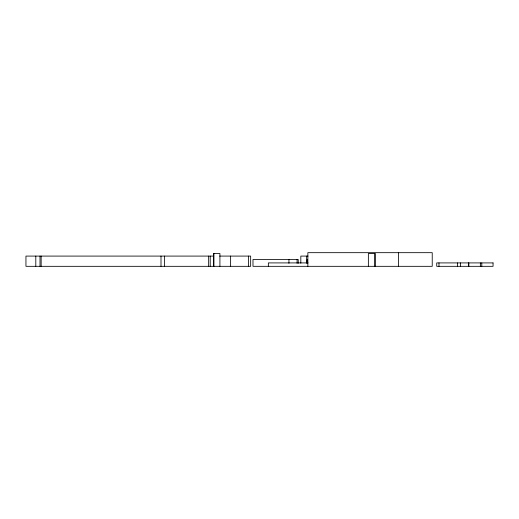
<?xml version="1.0" encoding="UTF-8"?>
<svg xmlns="http://www.w3.org/2000/svg" width="519" height="519" viewBox="0 0 519 519"><rect width="100%" height="100%" fill="white"/><g stroke="black" fill="none" stroke-linecap="round" stroke-linejoin="round"><path stroke-width="0.78" d="M213.458 256.088L25.95 256.088L25.95 266.325L250.658 266.325L250.658 256.088L219.686 256.088M308.052 256.088L300.819 256.088L300.819 263.178M308.059 262.912L268.355 262.912L268.355 266.325M481.807 262.912L481.807 266.325M480.36 262.912L480.36 266.325M468.852 262.912L468.852 266.325M468.612 262.912L468.612 266.325M460.593 262.912L460.593 266.325M457.524 262.912L457.524 266.325M438.983 262.912L438.983 266.325M398.391 252.675L398.391 266.325M375.386 266.325L375.386 253.525L368.367 253.525L368.367 266.325M374.491 253.525L374.491 266.325M307.858 266.325L307.858 252.675L432.23 252.675L432.23 266.325L252.987 266.325L252.987 259.5L298.23 259.5L298.23 263.295M307.164 259.5L307.164 263.295M306.651 256.088L306.651 263.178M297.076 259.5L297.076 263.295M288.94 259.5L288.94 263.295M248.426 256.088L248.426 266.325M230.618 256.088L230.618 266.325M219.92 266.325L219.92 253.525L213.465 253.525L213.465 266.325M213.938 253.525L213.938 266.325M210.221 256.088L210.221 266.325M208.657 256.088L208.657 266.325M164.594 256.088L164.594 266.325M161 256.088L161 266.325M41.15 256.088L41.15 266.325M40.008 256.088L40.008 266.325M35.805 256.088L35.805 266.325M493.05 262.912L436.726 262.912L436.726 266.325L493.05 266.325L493.05 262.912"/></g></svg>
